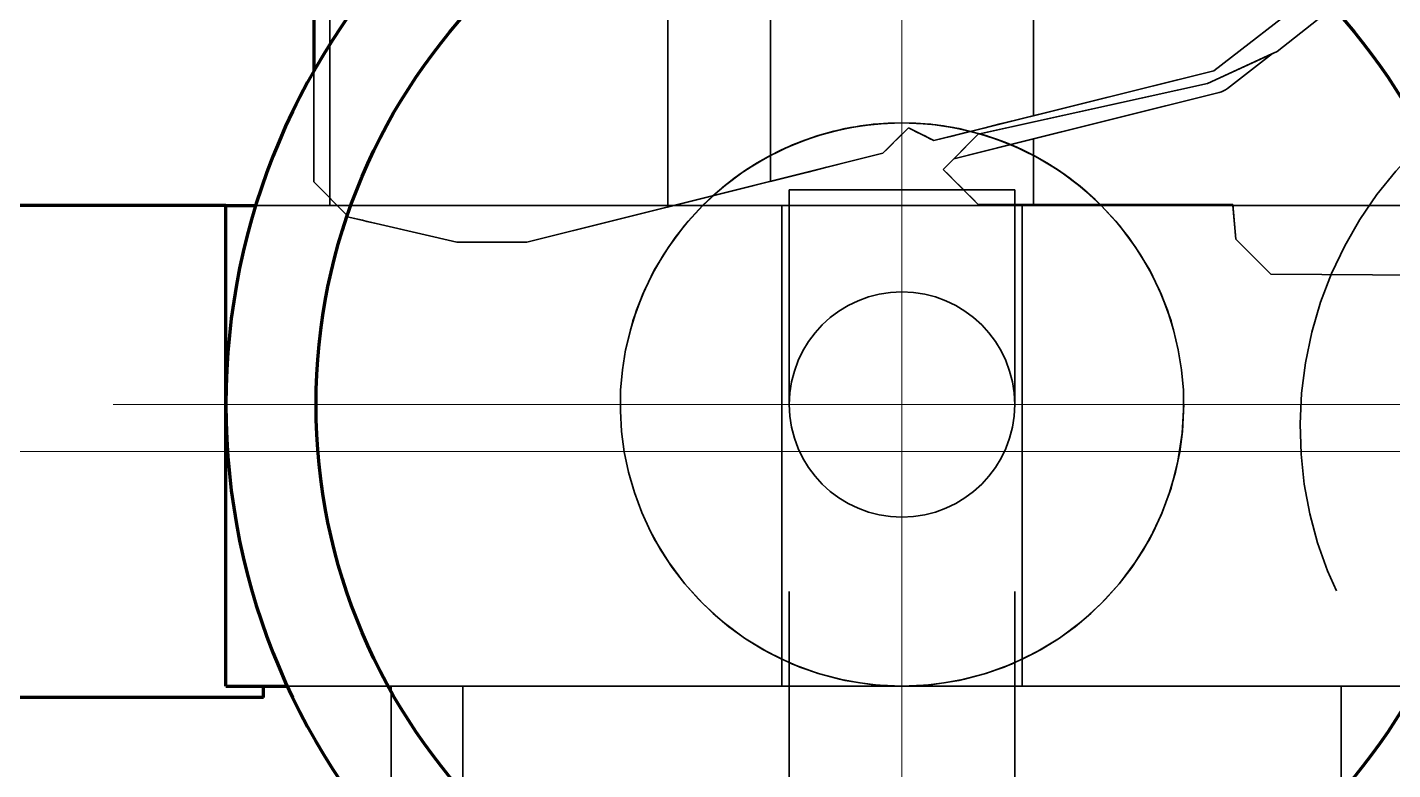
# Model space of a CAD drawing. Header units: millimetres. Extents: x 0 to 2208, y 0 to 420.
# Drawn here: x 99.36 to 106.63, y 233.53 to 237.48 of the extents above; entities that cross this region are included whole.
import ezdxf

# ---------------------------------------------------------------- set-up
doc = ezdxf.new("R2010")
doc.units = ezdxf.units.MM
doc.linetypes.add('IRAM-E-TRAZOS', pattern=[5, 4, -1])
doc.linetypes.add('IRAM-F-TRAZO-PUNTO', pattern=[20, 15, -2, 1, -2])
for name, color, linetype, lineweight in [('01-VISIBLE', 7, 'CONTINUOUS', 70), ('02-OCULTA', 4, 'IRAM-E-TRAZOS', 35), ('03-EJE', 1, 'IRAM-F-TRAZO-PUNTO', 18), ('08-FINA', 5, 'CONTINUOUS', 18)]:
    doc.layers.add(name, color=color, linetype=linetype, lineweight=lineweight)

msp = doc.modelspace()

# ---------------------------------------------------------------- linework, layer by layer
at = {"layer": '01-VISIBLE'}
for p, q in [((100.881, 238.9583), (100.881, 237.2453)), ((100.413, 236.5303), (98.833, 236.5303)), ((100.413, 233.9703), (100.413, 236.5303)), ((100.613, 233.9103), (98.833, 233.9103))]:
    msp.add_line(p, q, dxfattribs=at)
for points in [[(100.413, 236.5303), (100.4396, 236.5303), (100.4662, 236.5303), (100.4928, 236.5303), (100.5194, 236.5303), (100.546, 236.5303), (100.5726, 236.5303)], [(100.413, 233.9703), (100.4676, 233.9703), (100.5221, 233.9703), (100.5767, 233.9703), (100.6313, 233.9703), (100.6858, 233.9703), (100.7404, 233.9703)], [(100.613, 233.9103), (100.613, 233.9203), (100.613, 233.9303), (100.613, 233.9403), (100.613, 233.9503), (100.613, 233.9603), (100.613, 233.9703)]]:
    msp.add_lwpolyline(points, dxfattribs=at)
msp.add_circle((104.013, 235.4703), 3.12, dxfattribs=at)
for start, end in [(90, -90), (-90, 90)]:
    msp.add_arc((104.013, 235.4703), 3.6, start, end, dxfattribs=at)
at = {"layer": '02-OCULTA'}
for p, q in [((104.713, 237.0086), (104.713, 241.3831)), ((103.313, 236.6588), (103.313, 241.0598)), ((105.673, 237.2483), (109.567, 240.2623)), ((108.315, 239.1783), (106.011, 237.3503)), ((100.881, 238.9583), (100.881, 236.6563)), ((105.673, 237.2483), (106.6044, 237.9692)), ((100.967, 236.5303), (100.967, 237.9083)), ((100.967, 236.5303), (100.967, 237.9083)), ((100.967, 236.5693), (100.967, 237.9083)), ((100.967, 236.5693), (100.967, 237.9083)), ((102.767, 236.5303), (102.767, 237.9083)), ((102.767, 236.5303), (102.767, 237.9083)), ((106.6838, 237.8841), (106.011, 237.3503)), ((106.011, 237.3503), (105.639, 237.1803)), ((106.011, 237.3503), (105.639, 237.1803)), ((105.639, 237.1803), (105.9862, 237.3389)), ((105.639, 237.1803), (105.9862, 237.3389)), ((105.9862, 237.3389), (105.7464, 237.1534)), ((105.9862, 237.3389), (105.7464, 237.1534)), ((100.881, 237.2453), (100.881, 236.6563)), ((104.183, 236.8763), (105.673, 237.2483)), ((104.3785, 236.9251), (105.673, 237.2483)), ((105.639, 237.1803), (104.419, 236.9103)), ((104.419, 236.9103), (105.639, 237.1803)), ((105.639, 237.1803), (104.4269, 236.912)), ((104.4269, 236.912), (105.639, 237.1803)), ((105.7464, 237.1534), (105.7363, 237.1463)), ((105.7464, 237.1534), (105.7363, 237.1463)), ((105.7021, 237.1318), (104.2892, 236.7791)), ((105.7021, 237.1318), (104.591, 236.8544)), ((105.7139, 237.1355), (105.7021, 237.1318)), ((105.7139, 237.1355), (105.7021, 237.1318)), ((105.7254, 237.1403), (105.7139, 237.1355)), ((105.7254, 237.1403), (105.7139, 237.1355)), ((105.7363, 237.1463), (105.7254, 237.1403)), ((105.7363, 237.1463), (105.7254, 237.1403)), ((103.911, 236.8083), (104.047, 236.9443)), ((103.911, 236.8083), (104.047, 236.9443)), ((104.047, 236.9443), (104.183, 236.8763)), ((104.047, 236.9443), (104.183, 236.8763)), ((104.183, 236.8763), (104.3785, 236.9251)), ((104.419, 236.9103), (104.233, 236.7223)), ((104.2892, 236.7791), (104.419, 236.9103)), ((104.713, 236.5363), (104.713, 236.8849)), ((102.015, 236.3343), (103.911, 236.8083)), ((103.006, 236.582), (103.911, 236.8083)), ((104.591, 236.8544), (104.2892, 236.7791)), ((104.2892, 236.7791), (104.233, 236.7223)), ((104.233, 236.7223), (104.419, 236.5363)), ((104.233, 236.7223), (104.419, 236.5363)), ((100.881, 236.6563), (101.067, 236.4683)), ((100.881, 236.6563), (101.067, 236.4683)), ((102.015, 236.3343), (103.006, 236.582)), ((103.413, 230.4738), (103.413, 236.6138)), ((104.613, 230.4738), (104.613, 236.6138)), ((100.613, 236.5303), (100.413, 236.5303)), ((100.413, 233.9703), (100.413, 236.5303)), ((101.0057, 236.5303), (100.967, 236.5693)), ((101.0057, 236.5303), (100.967, 236.5693)), ((100.967, 236.5303), (102.767, 236.5303)), ((100.967, 236.5303), (102.767, 236.5303)), ((101.0057, 236.5303), (102.767, 236.5303)), ((101.0057, 236.5303), (102.767, 236.5303)), ((101.213, 236.5303), (102.9517, 236.5303)), ((101.213, 236.5303), (106.813, 236.5303)), ((101.213, 236.5303), (102.799, 236.5303)), ((101.213, 236.5303), (102.799, 236.5303)), ((102.799, 236.5303), (102.015, 236.3343)), ((102.799, 236.5303), (102.015, 236.3343)), ((102.9517, 236.5303), (105.0743, 236.5303)), ((103.373, 233.9703), (103.373, 236.5303)), ((104.419, 236.5363), (105.0683, 236.5363)), ((104.419, 236.5363), (105.775, 236.5363)), ((104.653, 233.9703), (104.653, 236.5303)), ((105.0683, 236.5363), (105.775, 236.5363)), ((105.0743, 236.5303), (106.813, 236.5303)), ((105.775, 236.5363), (105.791, 236.3503)), ((105.775, 236.5363), (105.791, 236.3503)), ((105.7755, 236.5303), (106.813, 236.5303)), ((105.791, 236.3503), (105.7755, 236.5303)), ((105.7755, 236.5303), (106.813, 236.5303)), ((105.791, 236.3503), (105.7755, 236.5303)), ((101.067, 236.4683), (101.643, 236.3343)), ((101.067, 236.4683), (101.643, 236.3343)), ((101.643, 236.3343), (101.213, 236.4343)), ((101.643, 236.3343), (101.213, 236.4343)), ((101.643, 236.3343), (102.015, 236.3343)), ((101.643, 236.3343), (102.015, 236.3343)), ((102.015, 236.3343), (101.643, 236.3343)), ((102.015, 236.3343), (101.643, 236.3343)), ((105.791, 236.3503), (105.977, 236.1643)), ((105.791, 236.3503), (105.977, 236.1643)), ((105.977, 236.1643), (105.791, 236.3503)), ((105.977, 236.1643), (105.791, 236.3503)), ((105.977, 236.1643), (107.5472, 236.1554)), ((106.813, 236.1596), (105.977, 236.1643)), ((106.813, 236.1596), (105.977, 236.1643)), ((105.977, 236.1643), (112.005, 236.1303)), ((100.613, 233.9703), (100.413, 233.9703)), ((100.613, 233.9703), (100.413, 233.9703)), ((101.213, 233.9703), (104.013, 233.9703)), ((101.213, 233.9703), (106.813, 233.9703)), ((101.293, 233.1503), (101.293, 233.9703)), ((101.6754, 233.1503), (101.6754, 233.9703)), ((104.013, 233.9703), (106.813, 233.9703)), ((106.3506, 233.1503), (106.3506, 233.9703))]:
    msp.add_line(p, q, dxfattribs=at)
for points in [[(104.183, 236.8763), (104.2713, 236.8983), (104.3597, 236.9204), (104.448, 236.9424), (104.5363, 236.9645), (104.6247, 236.9865), (104.713, 237.0086)], [(104.713, 237.0086), (104.6247, 236.9865), (104.5363, 236.9645), (104.448, 236.9424), (104.3597, 236.9204), (104.2713, 236.8983), (104.183, 236.8763)], [(103.911, 236.8083), (103.9337, 236.8309), (103.9563, 236.8536), (103.979, 236.8763), (104.0017, 236.8989), (104.0243, 236.9216), (104.047, 236.9443)], [(104.047, 236.9443), (104.0243, 236.9216), (104.0017, 236.8989), (103.979, 236.8763), (103.9563, 236.8536), (103.9337, 236.8309), (103.911, 236.8083)], [(104.047, 236.9443), (104.0697, 236.9329), (104.0923, 236.9216), (104.115, 236.9103), (104.1377, 236.8989), (104.1603, 236.8876), (104.183, 236.8763)], [(104.183, 236.8763), (104.1603, 236.8876), (104.1377, 236.8989), (104.115, 236.9103), (104.0923, 236.9216), (104.0697, 236.9329), (104.047, 236.9443)], [(104.2892, 236.7791), (104.3599, 236.7967), (104.4305, 236.8144), (104.5011, 236.832), (104.5717, 236.8496), (104.6424, 236.8673), (104.713, 236.8849)], [(104.713, 236.8849), (104.6424, 236.8673), (104.5717, 236.8496), (104.5011, 236.832), (104.4305, 236.8144), (104.3599, 236.7967), (104.2892, 236.7791)], [(103.911, 236.8083), (103.8113, 236.7834), (103.7117, 236.7584), (103.612, 236.7335), (103.5123, 236.7086), (103.4127, 236.6837), (103.313, 236.6588)], [(103.313, 236.6588), (103.4127, 236.6837), (103.5123, 236.7086), (103.612, 236.7335), (103.7117, 236.7584), (103.8113, 236.7834), (103.911, 236.8083)], [(104.2892, 236.7791), (104.2799, 236.7696), (104.2705, 236.7602), (104.2611, 236.7507), (104.2517, 236.7412), (104.2424, 236.7317), (104.233, 236.7223)], [(104.233, 236.7223), (104.2424, 236.7317), (104.2517, 236.7412), (104.2611, 236.7507), (104.2705, 236.7602), (104.2799, 236.7696), (104.2892, 236.7791)], [(104.233, 236.7223), (104.264, 236.6913), (104.295, 236.6603), (104.326, 236.6293), (104.357, 236.5983), (104.388, 236.5673), (104.419, 236.5363)], [(104.419, 236.5363), (104.388, 236.5673), (104.357, 236.5983), (104.326, 236.6293), (104.295, 236.6603), (104.264, 236.6913), (104.233, 236.7223)], [(104.613, 236.6138), (104.513, 236.6138), (104.413, 236.6138), (104.313, 236.6138), (104.213, 236.6138), (104.113, 236.6138), (104.013, 236.6138), (103.913, 236.6138), (103.813, 236.6138), (103.713, 236.6138), (103.613, 236.6138), (103.513, 236.6138), (103.413, 236.6138)], [(103.413, 236.6138), (103.513, 236.6138), (103.613, 236.6138), (103.713, 236.6138), (103.813, 236.6138), (103.913, 236.6138), (104.013, 236.6138), (104.113, 236.6138), (104.213, 236.6138), (104.313, 236.6138), (104.413, 236.6138), (104.513, 236.6138), (104.613, 236.6138)], [(100.413, 233.9703), (100.413, 234.0727), (100.413, 234.1751), (100.413, 234.2775), (100.413, 234.3799), (100.413, 234.4823), (100.413, 234.5847), (100.413, 234.6871), (100.413, 234.7895), (100.413, 234.8919), (100.413, 234.9943), (100.413, 235.0967), (100.413, 235.1991), (100.413, 235.3015), (100.413, 235.4039), (100.413, 235.5063), (100.413, 235.6087), (100.413, 235.7111), (100.413, 235.8135), (100.413, 235.9159), (100.413, 236.0183), (100.413, 236.1207), (100.413, 236.2231), (100.413, 236.3255), (100.413, 236.4279), (100.413, 236.5303)], [(100.413, 236.5303), (100.513, 236.5303), (100.613, 236.5303), (100.713, 236.5303), (100.813, 236.5303), (100.913, 236.5303), (101.013, 236.5303), (101.113, 236.5303), (101.213, 236.5303)], [(100.413, 236.5303), (100.413, 236.4279), (100.413, 236.3255), (100.413, 236.2231), (100.413, 236.1207), (100.413, 236.0183), (100.413, 235.9159), (100.413, 235.8135), (100.413, 235.7111), (100.413, 235.6087), (100.413, 235.5063), (100.413, 235.4039), (100.413, 235.3015), (100.413, 235.1991), (100.413, 235.0967), (100.413, 234.9943), (100.413, 234.8919), (100.413, 234.7895), (100.413, 234.6871), (100.413, 234.5847), (100.413, 234.4823), (100.413, 234.3799), (100.413, 234.2775), (100.413, 234.1751), (100.413, 234.0727), (100.413, 233.9703)], [(100.5726, 236.5303), (100.6793, 236.5303), (100.7861, 236.5303), (100.8928, 236.5303), (100.9995, 236.5303), (101.1063, 236.5303), (101.213, 236.5303)], [(101.067, 236.4683), (101.0568, 236.4786), (101.0466, 236.4889), (101.0363, 236.4993), (101.0261, 236.5096), (101.0159, 236.5199), (101.0057, 236.5303)], [(101.0057, 236.5303), (101.0159, 236.5199), (101.0261, 236.5096), (101.0363, 236.4993), (101.0466, 236.4889), (101.0568, 236.4786), (101.067, 236.4683)], [(101.0057, 236.5303), (101.0402, 236.5303), (101.0748, 236.5303), (101.1093, 236.5303), (101.1439, 236.5303), (101.1784, 236.5303), (101.213, 236.5303)], [(101.0057, 236.5303), (101.0402, 236.5303), (101.0748, 236.5303), (101.1093, 236.5303), (101.1439, 236.5303), (101.1784, 236.5303), (101.213, 236.5303)], [(104.653, 236.5303), (104.5463, 236.5303), (104.4397, 236.5303), (104.333, 236.5303), (104.2263, 236.5303), (104.1197, 236.5303), (104.013, 236.5303), (103.9063, 236.5303), (103.7997, 236.5303), (103.693, 236.5303), (103.5863, 236.5303), (103.4797, 236.5303), (103.373, 236.5303)], [(103.373, 236.5303), (103.4797, 236.5303), (103.5863, 236.5303), (103.693, 236.5303), (103.7997, 236.5303), (103.9063, 236.5303), (104.013, 236.5303), (104.1197, 236.5303), (104.2263, 236.5303), (104.333, 236.5303), (104.4397, 236.5303), (104.5463, 236.5303), (104.653, 236.5303)], [(104.419, 236.5363), (104.468, 236.5363), (104.517, 236.5363), (104.566, 236.5363), (104.615, 236.5363), (104.664, 236.5363), (104.713, 236.5363)], [(104.713, 236.5363), (104.664, 236.5363), (104.615, 236.5363), (104.566, 236.5363), (104.517, 236.5363), (104.468, 236.5363), (104.419, 236.5363)], [(101.213, 236.4343), (101.1887, 236.44), (101.1643, 236.4456), (101.14, 236.4513), (101.1157, 236.457), (101.0913, 236.4626), (101.067, 236.4683)], [(101.067, 236.4683), (101.0913, 236.4626), (101.1157, 236.457), (101.14, 236.4513), (101.1643, 236.4456), (101.1887, 236.44), (101.213, 236.4343)], [(100.413, 233.9703), (100.513, 233.9703), (100.613, 233.9703), (100.713, 233.9703), (100.813, 233.9703), (100.913, 233.9703), (101.013, 233.9703), (101.113, 233.9703), (101.213, 233.9703)], [(100.613, 233.9703), (100.613, 233.9603), (100.613, 233.9503), (100.613, 233.9403), (100.613, 233.9303), (100.613, 233.9203), (100.613, 233.9103)], [(100.7404, 233.9703), (100.8192, 233.9703), (100.8979, 233.9703), (100.9767, 233.9703), (101.0555, 233.9703), (101.1342, 233.9703), (101.213, 233.9703)], [(106.6323, 233.9703), (106.5315, 233.9703), (106.4308, 233.9703), (106.33, 233.9703), (106.2293, 233.9703), (106.1286, 233.9703), (106.0278, 233.9703), (105.9271, 233.9703), (105.8263, 233.9703), (105.7256, 233.9703), (105.6249, 233.9703), (105.5241, 233.9703), (105.4234, 233.9703), (105.3226, 233.9703), (105.2219, 233.9703), (105.1211, 233.9703), (105.0204, 233.9703), (104.9197, 233.9703), (104.8189, 233.9703), (104.7182, 233.9703), (104.6174, 233.9703), (104.5167, 233.9703), (104.416, 233.9703), (104.3152, 233.9703), (104.2145, 233.9703), (104.1137, 233.9703), (104.013, 233.9703), (103.9123, 233.9703), (103.8115, 233.9703), (103.7108, 233.9703), (103.61, 233.9703), (103.5093, 233.9703), (103.4086, 233.9703), (103.3078, 233.9703), (103.2071, 233.9703), (103.1063, 233.9703), (103.0056, 233.9703), (102.9049, 233.9703), (102.8041, 233.9703), (102.7034, 233.9703), (102.6026, 233.9703), (102.5019, 233.9703), (102.4011, 233.9703), (102.3004, 233.9703), (102.1997, 233.9703), (102.0989, 233.9703), (101.9982, 233.9703), (101.8974, 233.9703), (101.7967, 233.9703), (101.696, 233.9703), (101.5952, 233.9703), (101.4945, 233.9703), (101.3937, 233.9703), (101.293, 233.9703)], [(101.293, 233.9703), (101.3937, 233.9703), (101.4945, 233.9703), (101.5952, 233.9703), (101.696, 233.9703), (101.7967, 233.9703), (101.8974, 233.9703), (101.9982, 233.9703), (102.0989, 233.9703), (102.1997, 233.9703), (102.3004, 233.9703), (102.4011, 233.9703), (102.5019, 233.9703), (102.6026, 233.9703), (102.7034, 233.9703), (102.8041, 233.9703), (102.9049, 233.9703), (103.0056, 233.9703), (103.1063, 233.9703), (103.2071, 233.9703), (103.3078, 233.9703), (103.4086, 233.9703), (103.5093, 233.9703), (103.61, 233.9703), (103.7108, 233.9703), (103.8115, 233.9703), (103.9123, 233.9703), (104.013, 233.9703), (104.1137, 233.9703), (104.2145, 233.9703), (104.3152, 233.9703), (104.416, 233.9703), (104.5167, 233.9703), (104.6174, 233.9703), (104.7182, 233.9703), (104.8189, 233.9703), (104.9197, 233.9703), (105.0204, 233.9703), (105.1211, 233.9703), (105.2219, 233.9703), (105.3226, 233.9703), (105.4234, 233.9703), (105.5241, 233.9703), (105.6249, 233.9703), (105.7256, 233.9703), (105.8263, 233.9703), (105.9271, 233.9703), (106.0278, 233.9703), (106.1286, 233.9703), (106.2293, 233.9703), (106.33, 233.9703), (106.4308, 233.9703), (106.5315, 233.9703), (106.6323, 233.9703)], [(106.3506, 233.9703), (106.249, 233.9703), (106.1473, 233.9703), (106.0457, 233.9703), (105.9441, 233.9703), (105.8424, 233.9703), (105.7408, 233.9703), (105.6392, 233.9703), (105.5375, 233.9703), (105.4359, 233.9703), (105.3343, 233.9703), (105.2326, 233.9703), (105.131, 233.9703), (105.0293, 233.9703), (104.9277, 233.9703), (104.8261, 233.9703), (104.7244, 233.9703), (104.6228, 233.9703), (104.5212, 233.9703), (104.4195, 233.9703), (104.3179, 233.9703), (104.2163, 233.9703), (104.1146, 233.9703), (104.013, 233.9703), (103.9114, 233.9703), (103.8097, 233.9703), (103.7081, 233.9703), (103.6065, 233.9703), (103.5048, 233.9703), (103.4032, 233.9703), (103.3016, 233.9703), (103.1999, 233.9703), (103.0983, 233.9703), (102.9967, 233.9703), (102.895, 233.9703), (102.7934, 233.9703), (102.6917, 233.9703), (102.5901, 233.9703), (102.4885, 233.9703), (102.3868, 233.9703), (102.2852, 233.9703), (102.1836, 233.9703), (102.0819, 233.9703), (101.9803, 233.9703), (101.8787, 233.9703), (101.777, 233.9703), (101.6754, 233.9703)], [(101.6754, 233.9703), (101.777, 233.9703), (101.8787, 233.9703), (101.9803, 233.9703), (102.0819, 233.9703), (102.1836, 233.9703), (102.2852, 233.9703), (102.3868, 233.9703), (102.4885, 233.9703), (102.5901, 233.9703), (102.6917, 233.9703), (102.7934, 233.9703), (102.895, 233.9703), (102.9967, 233.9703), (103.0983, 233.9703), (103.1999, 233.9703), (103.3016, 233.9703), (103.4032, 233.9703), (103.5048, 233.9703), (103.6065, 233.9703), (103.7081, 233.9703), (103.8097, 233.9703), (103.9114, 233.9703), (104.013, 233.9703), (104.1146, 233.9703), (104.2163, 233.9703), (104.3179, 233.9703), (104.4195, 233.9703), (104.5212, 233.9703), (104.6228, 233.9703), (104.7244, 233.9703), (104.8261, 233.9703), (104.9277, 233.9703), (105.0293, 233.9703), (105.131, 233.9703), (105.2326, 233.9703), (105.3343, 233.9703), (105.4359, 233.9703), (105.5375, 233.9703), (105.6392, 233.9703), (105.7408, 233.9703), (105.8424, 233.9703), (105.9441, 233.9703), (106.0457, 233.9703), (106.1473, 233.9703), (106.249, 233.9703), (106.3506, 233.9703)], [(104.653, 233.9703), (104.5463, 233.9703), (104.4397, 233.9703), (104.333, 233.9703), (104.2263, 233.9703), (104.1197, 233.9703), (104.013, 233.9703), (103.9063, 233.9703), (103.7997, 233.9703), (103.693, 233.9703), (103.5863, 233.9703), (103.4797, 233.9703), (103.373, 233.9703)], [(103.373, 233.9703), (103.4797, 233.9703), (103.5863, 233.9703), (103.693, 233.9703), (103.7997, 233.9703), (103.9063, 233.9703), (104.013, 233.9703), (104.1197, 233.9703), (104.2263, 233.9703), (104.333, 233.9703), (104.4397, 233.9703), (104.5463, 233.9703), (104.653, 233.9703)]]:
    msp.add_lwpolyline(points, dxfattribs=at)
for radius in [3.6, 1.5, 0.6, 0.6, 0.6]:
    msp.add_circle((104.013, 235.4703), radius, dxfattribs=at)
for centre, radius, start, end in [((108.213, 235.3503), 2.08, 94.58856, -122.7069), ((104.013, 235.4703), 1.5, 44.96435, 135.03565), ((104.013, 235.4703), 1.5, 75.89859, 132.16875), ((104.013, 235.4703), 1.5, 75.89859, 132.16875), ((104.013, 235.4703), 1.5, 45.28918, 73.98104), ((104.013, 235.4703), 1.5, 67.3364, 73.98104), ((104.013, 235.4703), 1.5, 45.28918, 67.3364), ((104.013, 235.4703), 1.5, 135.03565, -90), ((104.013, 235.4703), 1.5, -90, 44.96435)]:
    msp.add_arc(centre, radius, start, end, dxfattribs=at)
at = {"layer": '03-EJE'}
for p, q in [((104.013, 123.5351), (104.013, 242.7923)), ((104.013, 231.2703), (104.013, 239.6703)), ((99.813, 235.4703), (108.213, 235.4703)), ((96.033, 235.2203), (108.213, 235.2203))]:
    msp.add_line(p, q, dxfattribs=at)
at = {"layer": '08-FINA'}
msp.add_circle((108.013, 237.4713), 13.05, dxfattribs=at)

doc.saveas('drawing.dxf')
